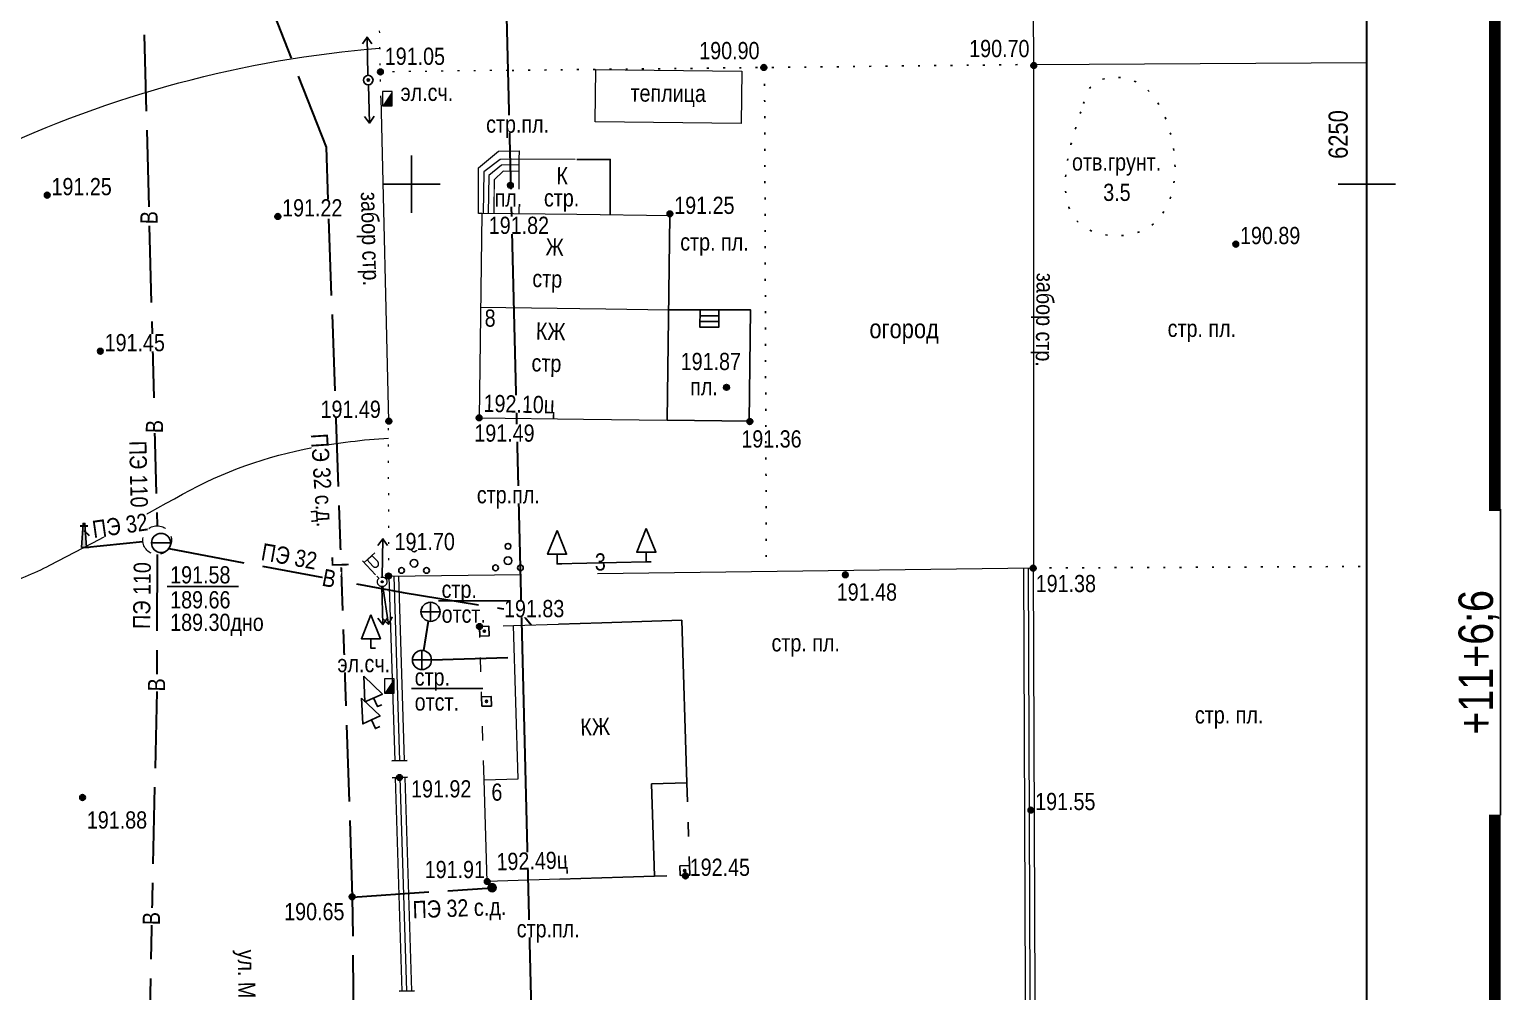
# Model space of a CAD drawing. Header units: millimetres. Extents: x 5990 to 6530, y 11480 to 11770.
# Drawn here: x 6180 to 6257, y 11607.8 to 11658.1 of the extents above; entities that cross this region are included whole.
import ezdxf
from ezdxf.enums import TextEntityAlignment as Align

# ---------------------------------------------------------------- set-up
doc = ezdxf.new("R2010")
doc.units = ezdxf.units.MM
for name, pattern in [('ACAD_ISO07W100', [3, 0, -3]), ('g5_02x1', [1.5, 1, -0.5]), ('g5_122', [5, 4, -1]), ('g5_366', [0.85, 0.1, -0.75]), ('T_03.LINE', [1, 1, 0])]:
    doc.linetypes.add(name, pattern=pattern)
for name, color, linetype in [('01 ПЛАНШЕТ', 7, 'Continuous'), ('02 ПЛАНОВО-ВЫСОТНОЕ ОБОСНОВАНИЕ', 7, 'Continuous'), ('03 ЗДАНИЯ И ИХ ЧАСТИ', 7, 'Continuous'), ('04 ПРОМЫШЛЕННЫЕ И СОЦ.-КУЛЬТ. ОБЪЕКТЫ', 7, 'Continuous'), ('05 ГАЗОПРОВОД', 7, 'Continuous'), ('06 ВОДОПРОВОД', 7, 'Continuous'), ('07 ЭЛЕКТРОКАБЕЛЬ', 7, 'Continuous'), ('08 ЛЭП', 7, 'Continuous'), ('10 КАНАЛИЗАЦИЯ', 7, 'Continuous'), ('13 АВТОМОБИЛЬНЫЕ ДОРОГИ', 7, 'Continuous'), ('15 РЕЛЬЕФ', 7, 'Continuous'), ('16 РАСТИТЕЛЬНОСТЬ ГРУНТЫ И БОЛОТА', 7, 'Continuous'), ('17 ОГРАЖДЕНИЯ', 7, 'Continuous')]:
    doc.layers.add(name, color=color, linetype=linetype)
doc.layers.add('18 ГРАНИЦА ТОПОСЪЕМКИ', color=7, linetype='Continuous', plot=False)
doc.styles.add('Д-431', font='ARIALNI_1.TTF', dxfattribs={"height": 0.9})
doc.styles.add('Р-131', font='ARIALN.TTF')
doc.linetypes.add('g5_386_1', pattern='A,0,-0.75,[39,GUGK_2005.shx,S=0.5,R=0,X=0.55,Y=0],-0.75', length=1.5)
doc.linetypes.add('g5_474_4b', pattern='A,1.5,-0.5,0.55,-0.2,[33,GUGK_2005.shx,S=0.8,R=0,X=0,Y=0],-0.2,0.55,-0.5', length=4)
doc.linetypes.add('g5_475_2', pattern='A,1.25,[25,GUGK_2005.shx,S=0.4,R=0,X=0,Y=0],1.25,-0.5', length=3)
doc.linetypes.add('g5_476_3', pattern='A,1.25,[30,GUGK_2005.shx,S=1,R=0,X=0,Y=0],2.5,[30,GUGK_2005.shx,S=1,R=180,X=0,Y=0],1.25', length=5)

# ---------------------------------------------------------------- blocks, each defined once
blk = doc.blocks.new('_krest')
at = {"color": 3, "linetype": 'ByBlock', "lineweight": -2}
for p, q in [((0, -3), (0, 3)), ((-3, 0), (3, 0))]:
    blk.add_line(p, q, dxfattribs=at)
blk = doc.blocks.new('g5_330')
blk.add_hatch(color=0).paths.add_polyline_path([(0.15, 0, 1), (-0.15, 0, 1)])
at = {"color": 0}
blk.add_circle((0, 0), 0.15, dxfattribs=at)
blk = doc.blocks.new('g5_390_8')
at = {"color": 0}
blk.add_line((-0.5, 0.5), (0.5, 0.5), dxfattribs=at)
for points in [[(0, 1.75), (-0.5, 0.5), (0.5, 0.5), (0, 1.75)], [(0, 0), (0, 0.5), (0, 0), (0.25, 0)]]:
    blk.add_lwpolyline(points, dxfattribs=at)
blk = doc.blocks.new('g5_108b')
h = blk.add_hatch(color=0)
edge = h.paths.add_edge_path()
edge.add_arc((0, 0), 0.06, 0, 360)
at = {"color": 0, "lineweight": 25}
blk.add_lwpolyline([(-0.25, -0.25), (0.25, -0.25), (0.25, 0.25), (-0.25, 0.25)], close=True, dxfattribs=at)
at = {"color": 0}
blk.add_circle((0, 0), 0.06, dxfattribs=at)
blk = doc.blocks.new('T_03.32.01')
at = {"color": 0, "linetype": 'ACAD_ISO07W100', "lineweight": 0}
blk.add_wipeout([(0.25, 0), (0.217, 0.125), (0.125, 0.217), (0, 0.25), (-0.125, 0.217), (-0.217, 0.125), (-0.25, 0), (-0.217, -0.125), (-0.125, -0.217), (0, -0.25), (0.125, -0.217), (0.217, -0.125)], dxfattribs=at)
at = {"linetype": 'T_03.LINE', "lineweight": -2}
h = blk.add_hatch(color=0, dxfattribs=at)
h.dxf.hatch_style = 1
h.paths.add_polyline_path([(0.05, 0, 1), (-0.05, 0, 1)])
at = {"color": 0, "linetype": 'T_03.LINE', "lineweight": -2}
blk.add_circle((0, 0), 0.25, dxfattribs=at)
at = {"color": 0, "linetype": 'T_03.LINE', "lineweight": 0}
blk.add_circle((0, 0), 0.05, dxfattribs=at)
blk = doc.blocks.new('*U161')
at = {"color": 0, "linetype": 'T_03.LINE', "lineweight": -2, "rotation": 42.94866367034565}
blk.add_blockref('T_03.32.01', (0, 0), dxfattribs=at)
at = {"color": 0, "linetype": 'ACAD_ISO07W100', "lineweight": 0}
blk.add_wipeout([(-0.534, 1.381), (-0.232, 1.057), (-0.196, 0.998), (-0.186, 0.93), (-0.202, 0.863), (-0.241, 0.81), (-0.301, 0.773), (-0.368, 0.763), (-0.434, 0.779), (-0.489, 0.818), (-0.79, 1.143)], dxfattribs=at)
at = {"color": 0, "linetype": 'T_03.LINE', "lineweight": -2}
for points in [[(-1.022, 1.098), (-0.17, 0.183)], [(-0.937, 1.006), (-0.388, 1.517)]]:
    blk.add_lwpolyline(points, dxfattribs=at)
blk.add_lwpolyline([(-0.79, 1.143), (-0.489, 0.818, 1), (-0.232, 1.057), (-0.534, 1.381)], format="xyb", dxfattribs=at)
blk = doc.blocks.new('g5_108a')
h = blk.add_hatch(color=0)
edge = h.paths.add_edge_path()
edge.add_arc((0, 0), 0.06, 0, 360)
at = {"color": 0, "lineweight": 25}
blk.add_circle((0, 0), 0.25, dxfattribs=at)
at = {"color": 0}
blk.add_circle((0, 0), 0.06, dxfattribs=at)
blk = doc.blocks.new('g5_115_1')
at = {"color": 0}
for points in [[(0, 0), (2, 0)], [(1.647, -0.252), (2, 0), (1.647, 0.252)]]:
    blk.add_lwpolyline(points, dxfattribs=at)
blk = doc.blocks.new('51321399')
at = {"layer": '08 ЛЭП', "xscale": 2, "yscale": 2, "zscale": 2}
blk.add_blockref('g5_115_1', (0, 0), dxfattribs=at)
blk = doc.blocks.new('g5_113c')
blk.add_hatch(color=1).paths.add_polyline_path([(-0.375, 0), (0.375, 0), (0, 0.25), (-0.375, 0.5)])
at = {"color": 1, "lineweight": 20}
blk.add_lwpolyline([(-0.375, 0), (0.375, 0), (0.375, 0.5), (-0.375, 0.5)], close=True, dxfattribs=at)
blk = doc.blocks.new('g5_304_2')
blk.add_hatch(color=0).paths.add_polyline_path([(0.125, 0), (-0.125, 0), (-0.05, 1.25), (0.05, 1.25)])
at = {"color": 0, "lineweight": 30}
for p, q in [((-0.2, 1.125), (0.2, 1.125)), ((0, 0.875), (0.275, 0.627))]:
    blk.add_line(p, q, dxfattribs=at)
at = {"color": 0}
blk.add_line((0, 0), (0.25, 0), dxfattribs=at)
blk.add_lwpolyline([(0.125, 0), (-0.125, 0), (-0.05, 1.25), (0.05, 1.25)], close=True, dxfattribs=at)
blk = doc.blocks.new('g5_394')
at = {"color": 0}
for centre, radius in [((0, 0.75), 0.15), ((0, 0), 0.2), ((-0.65, -0.375), 0.15), ((0.65, -0.375), 0.15)]:
    blk.add_circle(centre, radius, dxfattribs=at)
blk = doc.blocks.new('g5_475_5')
at = {"color": 0}
blk.add_lwpolyline([(0, -0.4), (0, 0.4)], dxfattribs=at)
blk = doc.blocks.new('*U887')
blk.add_lwpolyline([(-1.1, -2.99), (6.39, -2.99)])
at = {"color": 7, "style": 'Д-431'}
for tag, p in [('Z1', (-0.76, -5.29)), ('Z2', (-0.76, -7.64)), ('Z3', (-0.76, -9.96))]:
    blk.add_attdef(tag, p, '', height=1.8, dxfattribs=at)
blk.add_wipeout([(-0.11, -0.99), (-0.17, -0.98), (-0.24, -0.97), (-0.28, -0.96), (-0.36, -0.93), (-0.41, -0.91), (-0.49, -0.87), (-0.57, -0.82), (-0.62, -0.79), (-0.67, -0.74), (-0.71, -0.7), (-0.77, -0.63), (-0.8, -0.6), (-0.83, -0.56), (-0.86, -0.5), (-0.9, -0.44), (-0.94, -0.35), (-0.95, -0.31), (-0.97, -0.26), (-0.98, -0.18), (-0.99, -0.1), (-1, -0.03), (-1, 0.04), (-0.99, 0.11), (-0.99, 0.16), (-0.98, 0.2), (-0.96, 0.27), (-0.95, 0.31), (-0.94, 0.35), (-0.92, 0.39), (-0.9, 0.43), (-0.88, 0.48), (-0.87, 0.49), (-0.86, 0.51), (-0.86, 0.52), (-0.85, 0.53), (-0.84, 0.55), (-0.83, 0.56), (-0.82, 0.58), (-0.81, 0.59), (-0.8, 0.6), (-0.79, 0.61), (-0.77, 0.64), (-0.76, 0.65), (-0.75, 0.66), (-0.74, 0.67), (-0.73, 0.68), (-0.72, 0.69), (-0.71, 0.7), (-0.7, 0.71), (-0.69, 0.73), (-0.67, 0.74), (-0.66, 0.75), (-0.65, 0.76), (-0.64, 0.77), (-0.62, 0.78), (-0.61, 0.79), (-0.6, 0.8), (-0.58, 0.81), (-0.56, 0.83), (-0.55, 0.83), (-0.53, 0.85), (-0.52, 0.86), (-0.5, 0.86), (-0.49, 0.87), (-0.47, 0.88), (-0.46, 0.89), (-0.44, 0.9), (-0.43, 0.9), (-0.36, 0.93), (-0.33, 0.94), (-0.31, 0.95), (-0.27, 0.96), (-0.22, 0.98), (-0.16, 0.99), (-0.1, 0.99), (0, 1), (0.1, 1), (0.16, 0.99), (0.22, 0.98), (0.3, 0.95), (0.36, 0.93), (0.48, 0.88), (0.56, 0.83), (0.63, 0.77), (0.73, 0.68), (0.81, 0.59), (0.86, 0.52), (0.94, 0.34), (0.98, 0.21), (0.99, 0.13), (1, 0.07), (1, 0.02), (1, -0.08), (0.97, -0.23), (0.94, -0.33), (0.91, -0.41), (0.88, -0.47), (0.86, -0.51), (0.82, -0.57), (0.79, -0.61), (0.76, -0.65), (0.72, -0.7), (0.66, -0.75), (0.63, -0.77), (0.6, -0.8), (0.55, -0.84), (0.5, -0.87), (0.43, -0.9), (0.38, -0.92), (0.31, -0.95), (0.24, -0.97), (0.18, -0.98), (0.07, -1), (-0.05, -1)])
for points in [[(0, 1), (0, -1)], [(-1, 0), (1, 0)]]:
    blk.add_lwpolyline(points)
blk.add_circle((0, 0), 1)
blk.add_attdef('Z', (-0.76, -2.68), '', height=1.8, dxfattribs=at)
blk = doc.blocks.new('*U888')
at = {"color": 7, "style": 'Д-431'}
blk.add_attdef('Z3', (1.16, -5.81), '', height=1.8, dxfattribs=at)
blk.add_wipeout([(-0.11, -0.99), (-0.17, -0.98), (-0.24, -0.97), (-0.28, -0.96), (-0.36, -0.93), (-0.41, -0.91), (-0.49, -0.87), (-0.57, -0.82), (-0.62, -0.79), (-0.67, -0.74), (-0.71, -0.7), (-0.77, -0.63), (-0.8, -0.6), (-0.83, -0.56), (-0.86, -0.5), (-0.9, -0.44), (-0.94, -0.35), (-0.95, -0.31), (-0.97, -0.26), (-0.98, -0.18), (-0.99, -0.1), (-1, -0.03), (-1, 0.04), (-0.99, 0.11), (-0.99, 0.16), (-0.98, 0.2), (-0.96, 0.27), (-0.95, 0.31), (-0.94, 0.35), (-0.92, 0.39), (-0.9, 0.43), (-0.88, 0.48), (-0.87, 0.49), (-0.86, 0.51), (-0.86, 0.52), (-0.85, 0.53), (-0.84, 0.55), (-0.83, 0.56), (-0.82, 0.58), (-0.81, 0.59), (-0.8, 0.6), (-0.79, 0.61), (-0.77, 0.64), (-0.76, 0.65), (-0.75, 0.66), (-0.74, 0.67), (-0.73, 0.68), (-0.72, 0.69), (-0.71, 0.7), (-0.7, 0.71), (-0.69, 0.73), (-0.67, 0.74), (-0.66, 0.75), (-0.65, 0.76), (-0.64, 0.77), (-0.62, 0.78), (-0.61, 0.79), (-0.6, 0.8), (-0.58, 0.81), (-0.56, 0.83), (-0.55, 0.83), (-0.53, 0.85), (-0.52, 0.86), (-0.5, 0.86), (-0.49, 0.87), (-0.47, 0.88), (-0.46, 0.89), (-0.44, 0.9), (-0.43, 0.9), (-0.36, 0.93), (-0.33, 0.94), (-0.31, 0.95), (-0.27, 0.96), (-0.22, 0.98), (-0.16, 0.99), (-0.1, 0.99), (0, 1), (0.1, 1), (0.16, 0.99), (0.22, 0.98), (0.3, 0.95), (0.36, 0.93), (0.48, 0.88), (0.56, 0.83), (0.63, 0.77), (0.73, 0.68), (0.81, 0.59), (0.86, 0.52), (0.94, 0.34), (0.98, 0.21), (0.99, 0.13), (1, 0.07), (1, 0.02), (1, -0.08), (0.97, -0.23), (0.94, -0.33), (0.91, -0.41), (0.88, -0.47), (0.86, -0.51), (0.82, -0.57), (0.79, -0.61), (0.76, -0.65), (0.72, -0.7), (0.66, -0.75), (0.63, -0.77), (0.6, -0.8), (0.55, -0.84), (0.5, -0.87), (0.43, -0.9), (0.38, -0.92), (0.31, -0.95), (0.24, -0.97), (0.18, -0.98), (0.07, -1), (-0.05, -1)])
for points in [[(0, 1), (0, -1)], [(0.83, 1.15), (8.31, 1.15)], [(-1, 0), (1, 0)]]:
    blk.add_lwpolyline(points)
blk.add_circle((0, 0), 1)
for tag, p in [('Z', (1.16, 1.46)), ('Z1', (1.16, -1.14)), ('Z2', (1.16, -3.5))]:
    blk.add_attdef(tag, p, '', height=1.8, dxfattribs=at)
blk = doc.blocks.new('*U889')
blk.add_lwpolyline([(0.63, -4.54), (8.11, -4.54)])
at = {"color": 7, "style": 'Д-431'}
for tag, p in [('Z', (0.96, -4.23)), ('Z1', (0.96, -6.84)), ('Z2', (0.96, -9.2)), ('Z3', (0.96, -11.51))]:
    blk.add_attdef(tag, p, '', height=1.8, dxfattribs=at)
blk.add_wipeout([(-0.11, -0.99), (-0.17, -0.98), (-0.24, -0.97), (-0.28, -0.96), (-0.36, -0.93), (-0.41, -0.91), (-0.49, -0.87), (-0.57, -0.82), (-0.62, -0.79), (-0.67, -0.74), (-0.71, -0.7), (-0.77, -0.63), (-0.8, -0.6), (-0.83, -0.56), (-0.86, -0.5), (-0.9, -0.44), (-0.94, -0.35), (-0.95, -0.31), (-0.97, -0.26), (-0.98, -0.18), (-0.99, -0.1), (-1, -0.03), (-1, 0.04), (-0.99, 0.11), (-0.99, 0.16), (-0.98, 0.2), (-0.96, 0.27), (-0.95, 0.31), (-0.94, 0.35), (-0.92, 0.39), (-0.9, 0.43), (-0.88, 0.48), (-0.87, 0.49), (-0.86, 0.51), (-0.86, 0.52), (-0.85, 0.53), (-0.84, 0.55), (-0.83, 0.56), (-0.82, 0.58), (-0.81, 0.59), (-0.8, 0.6), (-0.79, 0.61), (-0.77, 0.64), (-0.76, 0.65), (-0.75, 0.66), (-0.74, 0.67), (-0.73, 0.68), (-0.72, 0.69), (-0.71, 0.7), (-0.7, 0.71), (-0.69, 0.73), (-0.67, 0.74), (-0.66, 0.75), (-0.65, 0.76), (-0.64, 0.77), (-0.62, 0.78), (-0.61, 0.79), (-0.6, 0.8), (-0.58, 0.81), (-0.56, 0.83), (-0.55, 0.83), (-0.53, 0.85), (-0.52, 0.86), (-0.5, 0.86), (-0.49, 0.87), (-0.47, 0.88), (-0.46, 0.89), (-0.44, 0.9), (-0.43, 0.9), (-0.36, 0.93), (-0.33, 0.94), (-0.31, 0.95), (-0.27, 0.96), (-0.22, 0.98), (-0.16, 0.99), (-0.1, 0.99), (0, 1), (0.1, 1), (0.16, 0.99), (0.22, 0.98), (0.3, 0.95), (0.36, 0.93), (0.48, 0.88), (0.56, 0.83), (0.63, 0.77), (0.73, 0.68), (0.81, 0.59), (0.86, 0.52), (0.94, 0.34), (0.98, 0.21), (0.99, 0.13), (1, 0.07), (1, 0.02), (1, -0.08), (0.97, -0.23), (0.94, -0.33), (0.91, -0.41), (0.88, -0.47), (0.86, -0.51), (0.82, -0.57), (0.79, -0.61), (0.76, -0.65), (0.72, -0.7), (0.66, -0.75), (0.63, -0.77), (0.6, -0.8), (0.55, -0.84), (0.5, -0.87), (0.43, -0.9), (0.38, -0.92), (0.31, -0.95), (0.24, -0.97), (0.18, -0.98), (0.07, -1), (-0.05, -1)])
blk.add_lwpolyline([(-1, 0), (1, 0)])
blk.add_circle((0, 0), 1)
blk = doc.blocks.new('*U868')
at = {"layer": '08 ЛЭП', "xscale": 2, "yscale": 2, "zscale": 2, "rotation": 91.42183204245347}
blk.add_blockref('g5_115_1', (0, 0), dxfattribs=at)
blk = doc.blocks.new('*U869')
at = {"layer": '08 ЛЭП', "xscale": 2, "yscale": 2, "zscale": 2, "rotation": 271.5836113764262}
blk.add_blockref('g5_115_1', (0, 0), dxfattribs=at)

msp = doc.modelspace()

# ---------------------------------------------------------------- linework, layer by layer
at = {"layer": '01 ПЛАНШЕТ', "color": 7, "const_width": 0.6}
for points in [[(6256.7, 11756.7), (6256.7, 11632.906)], [(6256.7, 11493.3), (6256.7, 11617.021)]]:
    msp.add_lwpolyline(points, dxfattribs=at)
at = {"layer": '01 ПЛАНШЕТ', "color": 7}
msp.add_lwpolyline([(6257.001, 11617), (6257.001, 11633)], dxfattribs=at)
at = {"layer": '02 ПЛАНОВО-ВЫСОТНОЕ ОБОСНОВАНИЕ'}
msp.add_lwpolyline([(6000, 11500), (6250, 11500), (6250, 11750), (6000, 11750)], close=True, dxfattribs=at)
at = {"layer": '03 ЗДАНИЯ И ИХ ЧАСТИ', "color": 7, "lineweight": 15, "flags": 128}
msp.add_lwpolyline([(6217.265, 11653.172), (6209.625, 11653.254), (6209.654, 11655.994), (6217.294, 11655.912)], close=True, dxfattribs=at)
at = {"layer": '03 ЗДАНИЯ И ИХ ЧАСТИ', "color": 7, "lineweight": 15}
for points in [[(6203.68, 11648.47), (6203.506, 11648.47), (6203.506, 11650.858), (6204.555, 11651.717), (6205.644, 11651.732), (6205.626, 11651.297)], [(6205.617, 11651.307), (6204.653, 11651.293), (6203.787, 11650.642), (6203.754, 11648.469)], [(6208.562, 11651.293), (6205.626, 11651.297), (6205.622, 11648.445)], [(6205.621, 11651.007), (6204.716, 11650.994), (6204.044, 11650.444), (6204.011, 11648.466)], [(6205.625, 11650.664), (6204.797, 11650.669), (6204.334, 11650.221), (6204.311, 11648.462)], [(6208.658, 11648.405), (6203.68, 11648.47), (6203.54, 11637.78), (6209.013, 11637.708)], [(6209.013, 11637.708), (6213.389, 11637.651), (6213.529, 11648.341), (6213.389, 11637.651), (6213.389, 11637.651), (6213.389, 11637.651), (6213.529, 11648.341), (6208.658, 11648.405)], [(6203.6, 11643.56), (6207.63, 11643.507), (6208.821, 11643.492)], [(6208.821, 11643.492), (6210.178, 11643.474), (6213.464, 11643.431)], [(6207.765, 11613.647), (6203.97, 11613.53), (6203.806, 11618.847), (6205.581, 11618.902), (6205.335, 11626.915), (6207.705, 11626.987)]]:
    msp.add_lwpolyline(points, dxfattribs=at)
at = {"layer": '03 ЗДАНИЯ И ИХ ЧАСТИ'}
for points in [[(6210.401, 11648.382), (6210.405, 11651.291), (6208.661, 11651.293)], [(6213.389, 11637.651), (6217.668, 11637.595), (6217.743, 11643.427), (6213.464, 11643.431)], [(6215.109, 11643.429), (6215.097, 11642.51), (6216.084, 11642.51), (6216.095, 11643.428)], [(6215.101, 11642.81), (6216.087, 11642.81)], [(6215.105, 11643.11), (6216.091, 11643.11)], [(6215.109, 11643.429), (6215.109, 11643.429)]]:
    msp.add_lwpolyline(points, dxfattribs=at)
at = {"layer": '03 ЗДАНИЯ И ИХ ЧАСТИ', "color": 7, "linetype": 'Continuous', "lineweight": 15, "ltscale": 0.5}
for points in [[(6203.577, 11626.294), (6203.56, 11626.86), (6203.743, 11626.866)], [(6203.633, 11624.495), (6203.61, 11625.244)], [(6203.688, 11622.695), (6203.665, 11623.445)], [(6203.743, 11620.896), (6203.72, 11621.646)]]:
    msp.add_lwpolyline(points, dxfattribs=at)
at = {"layer": '03 ЗДАНИЯ И ИХ ЧАСТИ', "color": 7, "lineweight": 15, "ltscale": 0.5}
msp.add_lwpolyline([(6204.793, 11626.898), (6205.335, 11626.915)], dxfattribs=at)
at = {"layer": '03 ЗДАНИЯ И ИХ ЧАСТИ', "color": 7, "lineweight": 15}
for points in [[(6209.961, 11627.057), (6207.705, 11626.987)], [(6211.064, 11613.748), (6212.715, 11613.799), (6212.567, 11618.628), (6214.415, 11618.684), (6214.154, 11627.186), (6209.961, 11627.057), (6214.154, 11627.186), (6214.415, 11618.684), (6212.567, 11618.628), (6212.715, 11613.799)], [(6207.765, 11613.647), (6211.064, 11613.748)]]:
    msp.add_lwpolyline(points, close=True, dxfattribs=at)
at = {"layer": '03 ЗДАНИЯ И ИХ ЧАСТИ', "color": 7, "linetype": 'Continuous', "lineweight": 15, "ltscale": 0.5, "flags": 128}
msp.add_lwpolyline([(6203.806, 11618.847), (6203.776, 11619.847)], dxfattribs=at)
at = {"layer": '03 ЗДАНИЯ И ИХ ЧАСТИ', "linetype": 'Continuous', "ltscale": 0.5, "flags": 128}
msp.add_lwpolyline([(6214.415, 11618.684), (6214.446, 11617.685)], dxfattribs=at)
at = {"layer": '03 ЗДАНИЯ И ИХ ЧАСТИ', "linetype": 'Continuous', "ltscale": 0.5}
for points in [[(6214.478, 11616.635), (6214.501, 11615.886)], [(6214.533, 11614.836), (6214.564, 11613.856), (6214.414, 11613.851)]]:
    msp.add_lwpolyline(points, dxfattribs=at)
at = {"layer": '03 ЗДАНИЯ И ИХ ЧАСТИ', "ltscale": 0.5}
msp.add_lwpolyline([(6213.364, 11613.819), (6212.715, 11613.799)], dxfattribs=at)
at = {"layer": '04 ПРОМЫШЛЕННЫЕ И СОЦ.-КУЛЬТ. ОБЪЕКТЫ', "color": 7, "linetype": 'g5_366', "lineweight": 25}
for points in [[(6232.563, 11656.257), (6205.062, 11655.946)], [(6232.552, 11629.921), (6250, 11630.001)]]:
    msp.add_lwpolyline(points, dxfattribs=at)
msp.add_open_spline([(6235.174, 11654.214), (6234.933, 11653.428), (6234.247, 11651.6), (6233.855, 11647.355), (6240.075, 11646.875), (6240.362, 11652.743), (6238.013, 11655.856), (6235.544, 11655.495), (6235.27, 11654.528), (6235.174, 11654.214)], degree=3, knots=[0, 0, 0, 0, 2.407682, 6.338384, 9.879938, 15.703282, 18.74302, 20.608954, 21.571038, 21.571038, 21.571038, 21.571038], dxfattribs=at)
at = {"layer": '05 ГАЗОПРОВОД', "color": 1, "linetype": 'g5_122', "lineweight": 30}
msp.add_lwpolyline([(6196.925, 11612.711), (6204.223, 11613.199)], dxfattribs=at)
at = {"layer": '05 ГАЗОПРОВОД', "color": 10, "lineweight": 15, "const_width": 0.25}
msp.add_lwpolyline([(6204.098, 11613.199, 1), (6204.348, 11613.199, 1)], format="xyb", close=True, dxfattribs=at)
at = {"layer": '06 ВОДОПРОВОД', "color": 82, "linetype": 'g5_122', "lineweight": 30}
for points in [[(6184.326, 11722.789), (6186.69, 11632.129)], [(6182.864, 11631.002), (6185.944, 11631.305)]]:
    msp.add_lwpolyline(points, dxfattribs=at)
at = {"layer": '06 ВОДОПРОВОД', "color": 7, "linetype": 'g5_02x1', "lineweight": 13}
msp.add_circle((6186.69, 11631.379, 191.254), 0.75, dxfattribs=at)
at = {"layer": '10 КАНАЛИЗАЦИЯ', "color": 34, "linetype": 'g5_122', "lineweight": 30, "elevation": 192.1, "flags": 128}
for points in [[(6200.878, 11627.145), (6200.631, 11625.603)], [(6201.05, 11625.118), (6205.386, 11625.259)]]:
    msp.add_lwpolyline(points, dxfattribs=at)
at = {"layer": '15 РЕЛЬЕФ', "color": 32, "lineweight": 15, "ltscale": 0.5}
msp.add_lwpolyline([(6165.711, 11647.542, 0.075517), (6176.3, 11650.869, -0.001513), (6177.816, 11651.605, -0.090584), (6198.355, 11657.117)], format="xyb", dxfattribs=at)
at = {"layer": '16 РАСТИТЕЛЬНОСТЬ ГРУНТЫ И БОЛОТА', "color": 7, "linetype": 'g5_366', "lineweight": 25}
msp.add_lwpolyline([(6218.481, 11656.098), (6218.575, 11629.737)], dxfattribs=at)
at = {"layer": '17 ОГРАЖДЕНИЯ', "color": 7, "linetype": 'g5_475_2', "lineweight": 15}
msp.add_lwpolyline([(6250, 11682.403), (6232.399, 11682.182), (6232.563, 11656.257), (6250, 11656.359)], dxfattribs=at)
at = {"layer": '17 ОГРАЖДЕНИЯ', "color": 7, "lineweight": 15}
for points in [[(6232.563, 11656.257), (6232.552, 11629.921)], [(6198.407, 11654.516), (6198.799, 11637.593)], [(6199.324, 11629.494), (6199.624, 11619.852)], [(6199.151, 11618.954), (6199.499, 11607.786)], [(6199.651, 11618.972), (6199.999, 11607.804)]]:
    msp.add_lwpolyline(points, dxfattribs=at)
at = {"layer": '17 ОГРАЖДЕНИЯ', "color": 7, "linetype": 'g5_474_4b', "lineweight": 15}
msp.add_lwpolyline([(6199.401, 11618.963), (6199.749, 11607.795)], dxfattribs=at)
at = {"layer": '18 ГРАНИЦА ТОПОСЪЕМКИ', "color": 2, "lineweight": 30, "flags": 128}
msp.add_lwpolyline([(6250, 11556.97), (6250, 11750), (6202.721, 11750)], dxfattribs=at)

# ---------------------------------------------------------------- block references
at = {"color": 7, "lineweight": 15, "xscale": 0.5, "yscale": 0.5, "zscale": 0.5}
for name, p in [('*U868', (6197.726, 11655.69, 191.18)), ('*U869', (6197.75, 11655.19, 191.18))]:
    msp.add_blockref(name, p, dxfattribs=at)
at = {"layer": '02 ПЛАНОВО-ВЫСОТНОЕ ОБОСНОВАНИЕ', "color": 94, "xscale": 0.5, "yscale": 0.5, "zscale": 0.5}
msp.add_blockref('_krest', (6200, 11650), dxfattribs=at)
at = {"layer": '02 ПЛАНОВО-ВЫСОТНОЕ ОБОСНОВАНИЕ', "lineweight": 25, "xscale": 0.5, "yscale": 0.5, "zscale": 0.5}
for p in [(6200, 11650), (6250, 11650)]:
    msp.add_blockref('_krest', p, dxfattribs=at)
at = {"layer": '02 ПЛАНОВО-ВЫСОТНОЕ ОБОСНОВАНИЕ', "color": 3, "xscale": 0.5, "yscale": 0.5, "zscale": 0.5}
msp.add_blockref('_krest', (6250, 11649.997), dxfattribs=at)
at = {"layer": '03 ЗДАНИЯ И ИХ ЧАСТИ', "color": 7, "lineweight": 15}
msp.add_blockref('g5_330', (6205.179, 11649.937), dxfattribs=at)
at = {"layer": '03 ЗДАНИЯ И ИХ ЧАСТИ', "color": 7}
msp.add_blockref('g5_330', (6216.489, 11639.37), dxfattribs=at)
at = {"layer": '03 ЗДАНИЯ И ИХ ЧАСТИ', "color": 7, "lineweight": 15, "rotation": 1.761730378246895}
msp.add_blockref('g5_108b', (6214.306, 11614.098), dxfattribs=at)
at = {"layer": '06 ВОДОПРОВОД', "color": 7, "lineweight": 15}
msp.add_blockref('g5_304_2', (6182.864, 11631.002, 191.514), dxfattribs=at)
at = {"layer": '07 ЭЛЕКТРОКАБЕЛЬ', "color": 1, "lineweight": 15, "rotation": 90}
for p in [(6198.988, 11654.473), (6199.09, 11623.75, 191.98)]:
    msp.add_blockref('g5_113c', p, dxfattribs=at)
at = {"layer": '08 ЛЭП', "color": 7, "lineweight": 15, "rotation": 61.20292780669515}
msp.add_blockref('g5_108a', (6197.74, 11655.44, 191.18), dxfattribs=at)
at = {"layer": '15 РЕЛЬЕФ', "color": 7, "lineweight": 15}
for p in [(6198.38, 11655.87), (6180.94, 11649.42), (6193.01, 11648.31), (6183.72, 11641.26), (6198.817, 11637.605), (6203.54, 11637.78), (6203.56, 11626.86), (6199.375, 11618.959), (6182.79, 11617.92), (6203.97, 11613.53)]:
    msp.add_blockref('g5_330', p, dxfattribs=at)
at = {"layer": '15 РЕЛЬЕФ'}
for p in [(6218.442, 11656.103), (6232.57, 11656.21), (6213.53, 11648.44), (6243.14, 11646.86), (6217.717, 11637.579), (6222.71, 11629.57), (6232.54, 11629.919), (6232.42, 11617.26), (6214.34, 11613.82)]:
    msp.add_blockref('g5_330', p, dxfattribs=at)
at = {"layer": '16 РАСТИТЕЛЬНОСТЬ ГРУНТЫ И БОЛОТА', "color": 7, "lineweight": 15}
for name, p in [('g5_390_8', (6212.293, 11630.244)), ('g5_394', (6205.055, 11630.305)), ('g5_390_8', (6207.624, 11630.137)), ('g5_394', (6200.138, 11630.168)), ('g5_390_8', (6197.879, 11625.724))]:
    msp.add_blockref(name, p, dxfattribs=at)
for p, rotation in [((6198.228, 11622.67), 24.07076948665492), ((6198.112, 11621.52), 24.66723101925425)]:
    msp.add_blockref('g5_390_8', p, dxfattribs=dict(at, rotation=rotation))
at = {"layer": '17 ОГРАЖДЕНИЯ', "color": 7, "lineweight": 15, "rotation": 272.0845800298035}
for p in [(6199.374, 11619.843), (6199.401, 11618.963), (6199.761, 11607.796)]:
    msp.add_blockref('g5_475_5', p, dxfattribs=at)

# ---------------------------------------------------------------- texts
at = {"layer": '01 ПЛАНШЕТ', "color": 7, "style": 'Р-131'}
msp.add_text('+11+6;6', height=1.8, rotation=89.95437, dxfattribs=at).set_placement((6256.601, 11624.986), align=Align.CENTER)
at = {"layer": '02 ПЛАНОВО-ВЫСОТНОЕ ОБОСНОВАНИЕ', "color": 7, "lineweight": 25, "style": 'Д-431'}
msp.add_text(' 6250', height=1, rotation=90, dxfattribs=at).set_placement((6249, 11651))
at = {"layer": '03 ЗДАНИЯ И ИХ ЧАСТИ', "color": 7, "lineweight": 25, "style": 'Д-431'}
msp.add_text('теплица', height=0.9, rotation=359.63127, dxfattribs=at).set_placement((6211.463, 11654.318))
for s, p in [('191.87', (6214.093, 11640.274)), ('пл.', (6214.588, 11638.961))]:
    msp.add_text(s, height=0.9, dxfattribs=at).set_placement(p)
at = {"layer": '03 ЗДАНИЯ И ИХ ЧАСТИ', "color": 1, "lineweight": 25, "char_height": 0.9, "width": 0.43813, "attachment_point": 1, "style": 'Д-431'}
for s, insert in [('8', (6203.833, 11643.443)), ('6', (6204.186, 11618.652))]:
    msp.add_mtext(s, dxfattribs=dict(at, insert=insert))
at = {"layer": '04 ПРОМЫШЛЕННЫЕ И СОЦ.-КУЛЬТ. ОБЪЕКТЫ', "color": 7, "lineweight": 25, "style": 'Д-431'}
for s, p in [('отв.грунт.', (6234.57, 11650.708)), ('3.5', (6236.205, 11649.12))]:
    msp.add_text(s, height=0.9, dxfattribs=at).set_placement(p)
for p in [(6215.86, 11646.841), (6241.367, 11642.321), (6220.637, 11625.872), (6242.796, 11622.104)]:
    msp.add_text('стр. пл.', height=0.9, dxfattribs=at).set_placement(p, align=Align.MIDDLE)
at = {"layer": '15 РЕЛЬЕФ', "color": 7, "lineweight": 25, "style": 'Д-431'}
for s, p in [('190.90', (6215.064, 11656.534)), ('190.70', (6229.192, 11656.641)), ('191.25', (6213.755, 11648.44)), ('190.89', (6243.365, 11646.86)), ('191.36', (6217.267, 11636.223)), ('191.48', (6222.26, 11628.214)), ('191.38', (6232.672, 11628.66)), ('191.55', (6232.645, 11617.26)), ('192.45', (6214.565, 11613.82))]:
    msp.add_text(s, height=0.9, dxfattribs=at).set_placement(p)
at = {"layer": '16 РАСТИТЕЛЬНОСТЬ ГРУНТЫ И БОЛОТА', "color": 7, "lineweight": 25, "style": 'Д-431'}
msp.add_text('огород', height=1, dxfattribs=at).set_placement((6225.785, 11642.289), align=Align.MIDDLE)
at = {"layer": '17 ОГРАЖДЕНИЯ', "color": 7, "lineweight": 25, "style": 'Д-431'}
msp.add_text('забор стр.', height=0.9, rotation=269.35823, dxfattribs=at).set_placement((6232.724, 11645.363))

# ---------------------------------------------------------------- next in the draw order: texts
at = {"layer": '16 РАСТИТЕЛЬНОСТЬ ГРУНТЫ И БОЛОТА', "color": 7, "lineweight": 25, "insert": (6209.599, 11630.69), "char_height": 0.9, "attachment_point": 1, "style": 'Д-431', "bg_fill": 3, "box_fill_scale": 1, "bg_fill_color": 256, "bg_fill_transparency": 0}
msp.add_mtext('3\\P', dxfattribs=at)

# ---------------------------------------------------------------- next in the draw order: linework, layer by layer
at = {"layer": '16 РАСТИТЕЛЬНОСТЬ ГРУНТЫ И БОЛОТА', "color": 7, "linetype": 'g5_386_1', "lineweight": 25}
msp.add_lwpolyline([(6207.624, 11630.137), (6212.293, 11630.244)], dxfattribs=at)
at = {"layer": '17 ОГРАЖДЕНИЯ', "color": 7, "lineweight": 15}
for points in [[(6206.374, 11603.232), (6232.157, 11603.568), (6232.052, 11629.919)], [(6206.386, 11602.732), (6232.659, 11603.075), (6232.552, 11629.921)]]:
    msp.add_lwpolyline(points, dxfattribs=at)
at = {"layer": '17 ОГРАЖДЕНИЯ', "color": 7, "linetype": 'g5_474_4b', "lineweight": 15}
msp.add_lwpolyline([(6206.38, 11602.982), (6232.408, 11603.322), (6232.302, 11629.92)], dxfattribs=at)
at = {"layer": '17 ОГРАЖДЕНИЯ', "color": 7, "linetype": 'g5_476_3', "lineweight": 15}
msp.add_lwpolyline([(6232.552, 11629.921), (6209.733, 11629.621)], dxfattribs=at)
at = {"layer": '18 ГРАНИЦА ТОПОСЪЕМКИ', "color": 2, "lineweight": 30}
msp.add_lwpolyline([(6070.262, 11750), (6072.521, 11702.793), (6077.654, 11539.11), (6034.638, 11531.486), (6038.284, 11500), (6250, 11500), (6250, 11556.97), (6207.525, 11556.97), (6202.721, 11750), (6070.262, 11750)], dxfattribs=at)

# ---------------------------------------------------------------- next in the draw order: block references
at = {"layer": '08 ЛЭП', "color": 7, "linetype": 'T_03.LINE', "lineweight": 15}
msp.add_blockref('*U161', (6198.469, 11629.2), dxfattribs=at)

# ---------------------------------------------------------------- next in the draw order: texts
at = {"layer": '03 ЗДАНИЯ И ИХ ЧАСТИ', "color": 7, "lineweight": 25, "char_height": 0.9, "attachment_point": 1, "bg_fill": 3, "box_fill_scale": 1, "bg_fill_color": 256, "bg_fill_transparency": 0}
for s, insert, rotation, style in [('К', (6207.596, 11650.895), 359.26852, 'Р-131'), ('стр', (6206.342, 11645.52), 358.57929, 'Д-431'), ('КЖ', (6206.527, 11642.768), 358.57929, 'Р-131'), ('стр', (6206.3, 11641.106), 358.57929, 'Д-431'), ('КЖ', (6208.826, 11622.045), 1.76173, 'Р-131'), ('192.49ц', (6204.441, 11615.004), 1.53416, 'Д-431')]:
    msp.add_mtext(s, dxfattribs=dict(at, insert=insert, rotation=rotation, style=style))
at = {"layer": '03 ЗДАНИЯ И ИХ ЧАСТИ', "color": 7, "lineweight": 25, "char_height": 0.9, "attachment_point": 1, "style": 'Д-431', "bg_fill": 3, "box_fill_scale": 1, "bg_fill_color": 256, "bg_fill_transparency": 0}
for s, insert in [('пл.', (6204.353, 11649.727)), ('191.82', (6204.049, 11648.295))]:
    msp.add_mtext(s, dxfattribs=dict(at, insert=insert))
at = {"layer": '04 ПРОМЫШЛЕННЫЕ И СОЦ.-КУЛЬТ. ОБЪЕКТЫ', "color": 7, "lineweight": 25, "char_height": 0.9, "attachment_point": 1, "style": 'Д-431', "bg_fill": 3, "box_fill_scale": 1, "bg_fill_color": 256, "bg_fill_transparency": 0}
for insert in [(6203.91, 11653.589), (6203.424, 11634.205), (6205.51, 11611.504)]:
    msp.add_mtext('стр.пл.', dxfattribs=dict(at, insert=insert))
at = {"layer": '06 ВОДОПРОВОД', "color": 7, "lineweight": 25, "insert": (6185.81, 11647.914), "char_height": 0.9, "attachment_point": 1, "rotation": 88.74923, "line_spacing_factor": 0.6, "style": 'Д-431', "bg_fill": 3, "box_fill_scale": 1, "bg_fill_color": 256, "bg_fill_transparency": 0}
msp.add_mtext('В', dxfattribs=at)
at = {"layer": '07 ЭЛЕКТРОКАБЕЛЬ', "color": 7, "lineweight": 25, "insert": (6199.435, 11655.25), "char_height": 0.9, "attachment_point": 1, "style": 'Д-431', "bg_fill": 3, "box_fill_scale": 1, "bg_fill_color": 256, "bg_fill_transparency": 0}
msp.add_mtext('эл.сч.', dxfattribs=at)
at = {"layer": '15 РЕЛЬЕФ', "color": 7, "lineweight": 25, "char_height": 0.9, "attachment_point": 1, "style": 'Д-431', "bg_fill": 3, "box_fill_scale": 1, "bg_fill_color": 256, "bg_fill_transparency": 0}
for s, insert in [('191.05', (6198.605, 11657.137)), ('191.25', (6181.165, 11650.32)), ('191.45', (6183.945, 11642.16)), ('191.49', (6203.292, 11637.428))]:
    msp.add_mtext(s, dxfattribs=dict(at, insert=insert))

# ---------------------------------------------------------------- next in the draw order: linework, layer by layer
at = {"layer": '04 ПРОМЫШЛЕННЫЕ И СОЦ.-КУЛЬТ. ОБЪЕКТЫ', "color": 7, "linetype": 'g5_366', "lineweight": 15}
for points in [[(6198.407, 11654.516), (6197.86, 11681.94), (6197.189, 11707.563)], [(6205.062, 11655.946), (6198.38, 11655.87)], [(6198.824, 11629.478), (6198.799, 11637.593)]]:
    msp.add_lwpolyline(points, dxfattribs=at)
at = {"layer": '05 ГАЗОПРОВОД', "color": 1, "linetype": 'g5_122', "lineweight": 30}
msp.add_lwpolyline([(6197.198, 11585.675), (6196.925, 11612.711), (6196.36, 11629.191), (6195.55, 11651.924), (6192.649, 11659.34), (6191.983, 11692.001), (6194.593, 11695.111), (6193.44, 11739.82), (6193.207, 11750)], dxfattribs=at)
at = {"layer": '06 ВОДОПРОВОД', "color": 82, "linetype": 'g5_122', "lineweight": 30}
for points in [[(6186.69, 11630.629), (6186.673, 11623.455), (6186.303, 11606.834), (6186.298, 11606.579), (6185.98, 11606.408), (6174.262, 11599.667), (6166.783, 11595.14), (6166.475, 11594.925), (6166.63, 11594.583), (6177.03, 11576.551), (6186.823, 11561.814), (6195.676, 11549.104), (6202.501, 11539.21), (6202.652, 11538.99), (6202.46, 11538.713), (6199.895, 11535.015), (6196.529, 11530.318), (6196.374, 11530.107), (6196.444, 11529.838), (6196.52, 11529.648), (6196.633, 11529.36)], [(6187.3, 11630.935), (6199.562, 11628.644), (6205.683, 11627.651), (6206.264, 11626.943)]]:
    msp.add_lwpolyline(points, dxfattribs=at)
at = {"layer": '15 РЕЛЬЕФ', "color": 32, "lineweight": 15, "ltscale": 0.5}
msp.add_lwpolyline([(6170.557, 11626.505, 0.009796), (6178.476, 11629.001, 0.044242), (6181.077, 11630.065, 0.007056), (6188.027, 11633.78, -0.080033), (6194.826, 11636.226, -0.031506), (6198.802, 11636.716)], format="xyb", dxfattribs=at)
at = {"layer": '16 РАСТИТЕЛЬНОСТЬ ГРУНТЫ И БОЛОТА', "color": 7, "lineweight": 15, "ltscale": 0.5, "flags": 128}
msp.add_lwpolyline([(6199.09, 11629.36), (6199.089, 11629.41)], dxfattribs=at)
at = {"layer": '17 ОГРАЖДЕНИЯ', "color": 7, "linetype": 'g5_476_3', "lineweight": 15}
msp.add_lwpolyline([(6205.718, 11629.569), (6198.824, 11629.478)], dxfattribs=at)
at = {"layer": '17 ОГРАЖДЕНИЯ', "color": 7, "lineweight": 15}
msp.add_lwpolyline([(6198.824, 11629.478), (6199.124, 11619.834)], dxfattribs=at)
at = {"layer": '17 ОГРАЖДЕНИЯ', "color": 7, "linetype": 'g5_474_4b', "lineweight": 15}
msp.add_lwpolyline([(6199.074, 11629.486), (6199.374, 11619.843)], dxfattribs=at)

# ---------------------------------------------------------------- next in the draw order: block references
at = {"layer": '08 ЛЭП', "color": 7, "lineweight": 15}
for p, xscale, yscale, zscale, rotation in [((6198.465, 11629.45), 0.5, 0.5, 0.5, 88.85051358361014), ((6198.46, 11628.959), 0.5, 0.5, 0.5, 271.3826393486583), ((6198.506, 11628.953), 0.4999999999999994, 0.4999999999999994, 0.4999999999999994, 278.4470601437626)]:
    msp.add_blockref('51321399', p, dxfattribs=dict(at, xscale=xscale, yscale=yscale, zscale=zscale, rotation=rotation))
at = {"layer": '15 РЕЛЬЕФ', "color": 7, "lineweight": 15}
msp.add_blockref('g5_330', (6198.802, 11629.504), dxfattribs=at)

# ---------------------------------------------------------------- next in the draw order: texts
at = {"layer": '03 ЗДАНИЯ И ИХ ЧАСТИ', "color": 7, "lineweight": 25, "insert": (6206.936, 11649.73), "char_height": 0.9, "attachment_point": 1, "style": 'Д-431', "bg_fill": 3, "box_fill_scale": 1, "bg_fill_color": 256, "bg_fill_transparency": 0}
msp.add_mtext('стр.', dxfattribs=at)
at = {"layer": '03 ЗДАНИЯ И ИХ ЧАСТИ', "color": 7, "lineweight": 25, "char_height": 0.9, "attachment_point": 1, "bg_fill": 3, "box_fill_scale": 1, "bg_fill_color": 256, "bg_fill_transparency": 0}
for s, insert, rotation, style in [('Ж', (6207.035, 11647.17), 358.57929, 'Р-131'), ('192.10ц', (6203.787, 11638.99), 358.62181, 'Д-431')]:
    msp.add_mtext(s, dxfattribs=dict(at, insert=insert, rotation=rotation, style=style))

# ---------------------------------------------------------------- next in the draw order: block references
at = {"layer": '06 ВОДОПРОВОД', "color": 7, "lineweight": 15, "xscale": 0.5, "yscale": 0.5, "zscale": 0.5}
msp.add_blockref('*U889', (6186.896, 11631.23), dxfattribs=at).add_auto_attribs({'Z': '191.58', 'Z1': '189.66', 'Z2': '189.30дно'})
at = {"layer": '10 КАНАЛИЗАЦИЯ', "color": 7, "lineweight": 15, "xscale": 0.5, "yscale": 0.5, "zscale": 0.5}
msp.add_blockref('*U887', (6200.55, 11625.11, 192.01), dxfattribs=at).add_auto_attribs({'Z': 'стр.', 'Z1': 'отст.'})

# ---------------------------------------------------------------- next in the draw order: texts
at = {"layer": '05 ГАЗОПРОВОД', "color": 7, "lineweight": 25, "char_height": 0.9, "attachment_point": 1, "style": 'Д-431', "bg_fill": 3, "box_fill_scale": 1, "bg_fill_color": 256, "bg_fill_transparency": 0}
for insert, rotation in [((6195.627, 11636.986), 273.76121), ((6200.046, 11612.499), 2.08505)]:
    msp.add_mtext('ПЭ 32 с.д.', dxfattribs=dict(at, insert=insert, rotation=rotation))
at = {"layer": '05 ГАЗОПРОВОД', "color": 7, "lineweight": 25, "insert": (6193.341, 11612.401), "char_height": 0.9, "attachment_point": 1, "style": 'Д-431', "bg_fill": 3, "box_fill_scale": 1, "bg_fill_color": 256, "bg_fill_transparency": 0}
msp.add_mtext('190.65', dxfattribs=at)
at = {"layer": '06 ВОДОПРОВОД', "color": 7, "lineweight": 25, "char_height": 0.9, "attachment_point": 1, "line_spacing_factor": 0.6, "style": 'Д-431', "bg_fill": 3, "box_fill_scale": 1, "bg_fill_color": 256, "bg_fill_transparency": 0}
for insert, rotation in [((6186.095, 11636.987), 88.74923), ((6195.448, 11629.889), 348.81645), ((6186.204, 11623.478), 88.74923), ((6185.932, 11611.255), 88.74923)]:
    msp.add_mtext('В', dxfattribs=dict(at, insert=insert, rotation=rotation))
at = {"layer": '07 ЭЛЕКТРОКАБЕЛЬ', "color": 7, "lineweight": 25, "insert": (6196.131, 11625.373), "char_height": 0.9, "attachment_point": 1, "style": 'Д-431', "bg_fill": 3, "box_fill_scale": 1, "bg_fill_color": 256, "bg_fill_transparency": 0}
msp.add_mtext('эл.сч.', dxfattribs=at)
at = {"layer": '13 АВТОМОБИЛЬНЫЕ ДОРОГИ', "color": 7, "lineweight": 25, "insert": (6191.818, 11609.97), "char_height": 0.9, "attachment_point": 1, "rotation": 270.52904, "style": 'Р-131', "bg_fill": 3, "box_fill_scale": 1, "bg_fill_color": 256, "bg_fill_transparency": 0}
msp.add_mtext('ул. М.Долиной', dxfattribs=at)
at = {"layer": '15 РЕЛЬЕФ', "color": 7, "lineweight": 25, "char_height": 0.9, "attachment_point": 1, "style": 'Д-431', "bg_fill": 3, "box_fill_scale": 1, "bg_fill_color": 256, "bg_fill_transparency": 0}
for s, insert in [('191.22', (6193.235, 11649.21)), ('191.49', (6195.245, 11638.674)), ('191.70', (6199.119, 11631.755)), ('191.83', (6204.847, 11628.248)), ('191.92', (6199.984, 11618.822)), ('191.88', (6183.015, 11617.193)), ('191.91', (6200.696, 11614.601))]:
    msp.add_mtext(s, dxfattribs=dict(at, insert=insert))
at = {"layer": '17 ОГРАЖДЕНИЯ', "color": 7, "lineweight": 25, "insert": (6198.253, 11649.605), "char_height": 0.9, "attachment_point": 1, "rotation": 271.34903, "style": 'Д-431', "bg_fill": 3, "box_fill_scale": 1, "bg_fill_color": 256, "bg_fill_transparency": 0}
msp.add_mtext('забор стр.', dxfattribs=at)

# ---------------------------------------------------------------- next in the draw order: block references
at = {"layer": '03 ЗДАНИЯ И ИХ ЧАСТИ', "color": 7, "lineweight": 15, "rotation": 1.761730378246895}
msp.add_blockref('g5_108b', (6203.93, 11622.946), dxfattribs=at)
at = {"layer": '05 ГАЗОПРОВОД', "color": 7, "lineweight": 15}
msp.add_blockref('g5_330', (6196.897, 11612.718, 172.34), dxfattribs=at)
at = {"layer": '10 КАНАЛИЗАЦИЯ', "color": 7, "lineweight": 15, "xscale": 0.5, "yscale": 0.5, "zscale": 0.5}
msp.add_blockref('*U888', (6201, 11627.63, 192.1), dxfattribs=at).add_auto_attribs({'Z': 'стр.', 'Z1': 'отст.'})

# ---------------------------------------------------------------- next in the draw order: texts
at = {"layer": '05 ГАЗОПРОВОД', "color": 7, "lineweight": 25, "insert": (6195.825, 11629.954), "char_height": 0.9, "attachment_point": 1, "rotation": 91.16714, "line_spacing_factor": 0.6, "style": 'Д-431', "bg_fill": 3, "box_fill_scale": 1, "bg_fill_color": 256, "bg_fill_transparency": 0}
msp.add_mtext('Г', dxfattribs=at)
at = {"layer": '06 ВОДОПРОВОД', "color": 7, "lineweight": 25, "char_height": 0.9, "attachment_point": 1, "style": 'Д-431', "bg_fill": 3, "box_fill_scale": 1, "bg_fill_color": 256, "bg_fill_transparency": 0}
for s, insert, rotation in [('ПЭ 32', (6183.242, 11632.376), 8.23154), ('ПЭ 32', (6192.247, 11631.229), 349.91689), ('ПЭ 110', (6185.424, 11626.742), 89.26729)]:
    msp.add_mtext(s, dxfattribs=dict(at, insert=insert, rotation=rotation))

# ---------------------------------------------------------------- next in the draw order: block references
at = {"layer": '03 ЗДАНИЯ И ИХ ЧАСТИ', "color": 7, "lineweight": 15, "rotation": 1.761730378246895}
msp.add_blockref('g5_108b', (6203.818, 11626.618), dxfattribs=at)

# ---------------------------------------------------------------- next in the draw order: texts
at = {"layer": '06 ВОДОПРОВОД', "color": 7, "lineweight": 25, "insert": (6186.13, 11636.587), "char_height": 0.9, "attachment_point": 1, "rotation": 271.31759, "style": 'Д-431', "bg_fill": 3, "box_fill_scale": 1, "bg_fill_color": 256, "bg_fill_transparency": 0}
msp.add_mtext('ПЭ 110', dxfattribs=at)

doc.saveas('drawing.dxf')
